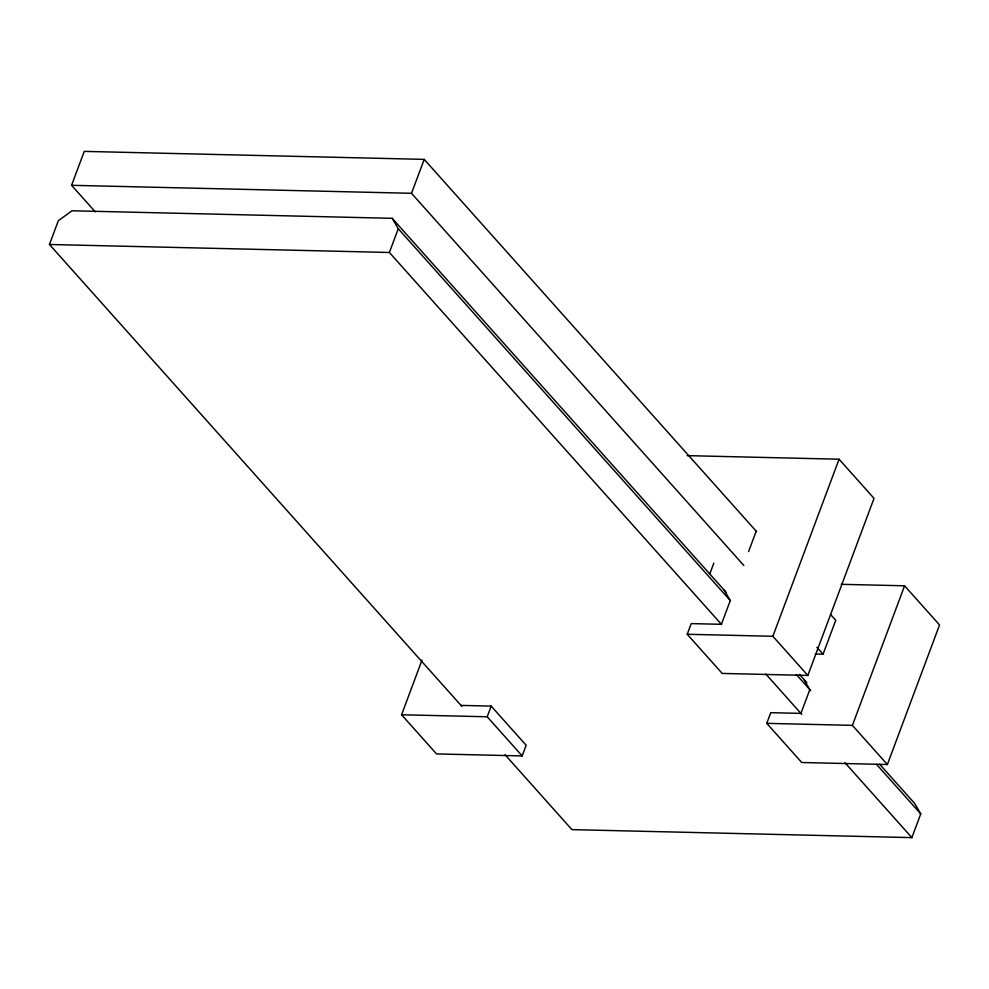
<?xml version="1.0" encoding="UTF-8"?>
<svg xmlns="http://www.w3.org/2000/svg" width="989" height="989" viewBox="0 0 989 989"><rect width="100%" height="100%" fill="white"/><g stroke="black" fill="none" stroke-linecap="round" stroke-linejoin="round"><path stroke-width="1.48" d="M461.875 706.381L49.45 244.481L58.326 220.732L72.012 210.781L392.2 218.322L726.47 592.671M95.241 211.807L71.579 185.302L84.263 151.379L424.207 159.377L756.536 531.563M721.599 624.529L389.394 252.479L398.27 228.731L392.2 218.322M743.839 565.485L411.511 193.3L424.207 159.377M460.998 705.392L491.187 706.109L526.16 745.261L522.167 755.93L436.532 753.915L401.571 714.763L422.006 660.083M522.167 755.93L487.206 716.778L491.187 706.109M687.083 455.632L839.068 459.217L874.029 498.369L807.828 675.438L722.193 673.422L687.219 634.27L691.212 623.602L721.401 624.306L730.278 600.558L724.22 590.149M709.682 574.213L713.835 563.112M748.599 551.565L756.214 531.204M807.828 675.438L772.866 636.286L839.068 459.217M841.318 584.314L904.589 585.797L939.55 624.961L887.368 764.522L801.733 762.507L766.772 723.355L770.752 712.686L800.942 713.39L809.818 689.642L803.76 679.233M815.344 654.038L823.071 654.211L835.754 620.288L830.612 614.528M887.368 764.522L852.407 725.37L904.589 585.797M505.07 754.755L571.926 829.623L911.87 837.621L920.747 813.873L914.689 803.464L879.716 764.299M71.579 185.302L411.511 193.3M49.45 244.481L389.394 252.479M687.219 634.27L772.866 636.286M401.571 714.763L487.206 716.778M766.772 723.355L852.407 725.37M816.889 647.301L823.071 654.211M799.495 674.449L806.839 682.682M398.27 228.731L730.475 600.78M796.306 674.498L810.696 690.619M876.526 764.349L920.747 813.873M765.82 674.053L801.819 714.379M845.014 762.754L911.87 837.621"/></g></svg>
